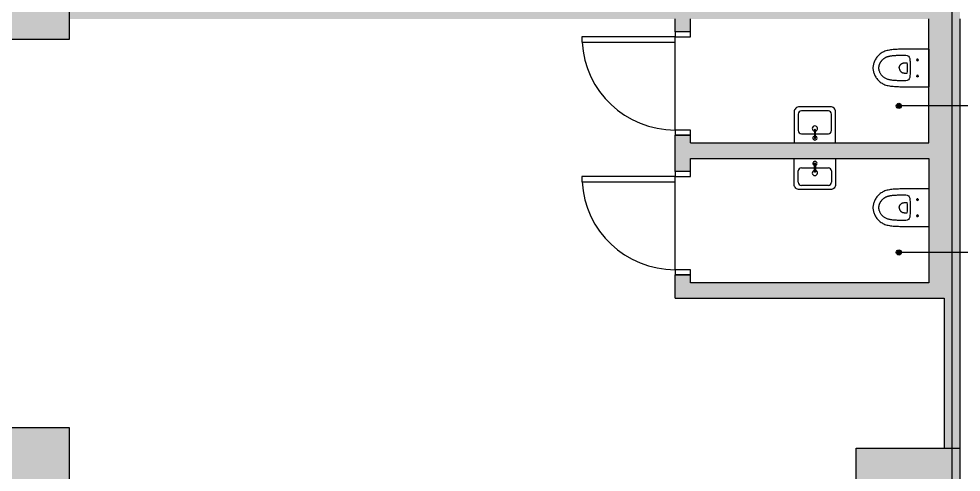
# Model space of a CAD drawing. Header units: centimetres. Extents: x 28733 to 98303, y -2883 to 8555.
# Drawn here: x 51711 to 52621, y 2045 to 2484 of the extents above; entities that cross this region are included whole.
import ezdxf

# ---------------------------------------------------------------- set-up
doc = ezdxf.new("R2010")
doc.units = ezdxf.units.CM
doc.header["$LTSCALE"] = 100
for name, color, linetype in [('A-ANNO-IDEN', 50, 'Continuous'), ('A-AREA', 102, 'Continuous'), ('A-DOOR', 193, 'Continuous'), ('A-FLOR-FIXT', 146, 'Continuous'), ('A-WALL', 134, 'Continuous'), ('A-WALL-HTCH', 8, 'Continuous'), ('S-CONC', 5, 'Continuous'), ('S-HTCH', 8, 'Continuous')]:
    doc.layers.add(name, color=color, linetype=linetype)

# ---------------------------------------------------------------- blocks, each defined once
blk = doc.blocks.new('KLOZET')
at = {"linetype": 'Continuous'}
for p, q in [((-14.81, 45.18), (-14.27, 46.03)), ((-14.27, 46.03), (-13.69, 46.84)), ((-13.69, 46.84), (-13.07, 47.6)), ((-13.07, 47.6), (-12.43, 48.31)), ((-12.43, 48.31), (-11.75, 48.97)), ((-11.75, 48.97), (-11.04, 49.6)), ((-11.04, 49.6), (-10.31, 50.18)), ((-10.31, 50.18), (-9.56, 50.72)), ((-9.56, 50.72), (-8.8, 51.22)), ((-8.8, 51.22), (-8.02, 51.67)), ((-8.02, 51.67), (-7.24, 52.08)), ((-6.99, 45.54), (-7.26, 45.33)), ((-7.24, 52.08), (-6.44, 52.46)), ((-6.71, 45.76), (-6.99, 45.54)), ((-6.42, 45.96), (-6.71, 45.76)), ((-6.44, 52.46), (-5.63, 52.79)), ((-6.13, 46.16), (-6.42, 45.96)), ((-5.82, 46.36), (-6.13, 46.16)), ((-5.51, 46.54), (-5.82, 46.36)), ((-5.63, 52.79), (-4.81, 53.09)), ((-5.2, 46.72), (-5.51, 46.54)), ((-4.89, 46.89), (-5.2, 46.72)), ((-4.57, 47.05), (-4.89, 46.89)), ((-4.81, 53.09), (-3.99, 53.34)), ((-4.25, 47.2), (-4.57, 47.05)), ((-3.93, 47.34), (-4.25, 47.2)), ((-3.99, 53.34), (-3.16, 53.55)), ((-3.6, 47.47), (-3.93, 47.34)), ((-3.28, 47.59), (-3.6, 47.47)), ((-2.97, 47.7), (-3.28, 47.59)), ((-3.16, 53.55), (-2.34, 53.71)), ((-2.65, 47.8), (-2.97, 47.7)), ((-2.35, 47.89), (-2.65, 47.8)), ((-2.06, 47.96), (-2.35, 47.89)), ((-2.34, 53.71), (-1.51, 53.83)), ((-1.77, 48.03), (-2.06, 47.96)), ((-1.5, 48.08), (-1.77, 48.03)), ((-1.51, 53.83), (-0.69, 53.89)), ((-1.23, 48.13), (-1.5, 48.08)), ((-0.97, 48.16), (-1.23, 48.13)), ((-0.71, 48.19), (-0.97, 48.16)), ((-0.47, 48.21), (-0.71, 48.19)), ((-0.69, 53.89), (0, 53.91)), ((-0.23, 48.22), (-0.47, 48.21)), ((0, 48.22), (-0.23, 48.22)), ((0, 53.91), (0.69, 53.89)), ((0.5, 48.21), (0, 48.22)), ((1.01, 48.16), (0.5, 48.21)), ((0.69, 53.89), (1.51, 53.83)), ((1.53, 48.07), (1.01, 48.16)), ((1.51, 53.83), (2.34, 53.71)), ((2.07, 47.96), (1.53, 48.07)), ((2.62, 47.81), (2.07, 47.96)), ((2.34, 53.71), (3.16, 53.55)), ((3.18, 47.63), (2.62, 47.81)), ((3.16, 53.55), (3.99, 53.34)), ((3.74, 47.42), (3.18, 47.63)), ((4.31, 47.17), (3.74, 47.42)), ((3.99, 53.34), (4.81, 53.09)), ((4.87, 46.9), (4.31, 47.17)), ((4.81, 53.09), (5.63, 52.79)), ((5.42, 46.6), (4.87, 46.9)), ((5.96, 46.27), (5.42, 46.6)), ((5.63, 52.79), (6.44, 52.46)), ((6.49, 45.92), (5.96, 46.27)), ((6.44, 52.46), (7.24, 52.08)), ((7.01, 45.53), (6.49, 45.92)), ((7.51, 45.12), (7.01, 45.53)), ((7.24, 52.08), (8.02, 51.67)), ((8.02, 51.67), (8.8, 51.22)), ((8.8, 51.22), (9.56, 50.72)), ((9.56, 50.72), (10.31, 50.18)), ((10.31, 50.18), (11.04, 49.6)), ((11.04, 49.6), (11.75, 48.97)), ((11.75, 48.97), (12.43, 48.31)), ((12.43, 48.31), (13.07, 47.6)), ((13.07, 47.6), (13.69, 46.84)), ((13.69, 46.84), (14.27, 46.03)), ((14.27, 46.03), (14.81, 45.18)), ((-17.61, 35.73), (-17.46, 36.91)), ((-17.46, 36.91), (-17.27, 38.06)), ((-17.27, 38.06), (-17.05, 39.19)), ((-17.05, 39.19), (-16.79, 40.28)), ((-16.79, 40.28), (-16.49, 41.34)), ((-16.49, 41.34), (-16.14, 42.36)), ((-16.14, 42.36), (-15.75, 43.34)), ((-15.75, 43.34), (-15.3, 44.28)), ((-15.3, 44.28), (-14.81, 45.18)), ((-11.69, 36.75), (-11.77, 36.22)), ((-11.61, 37.25), (-11.69, 36.75)), ((-11.52, 37.73), (-11.61, 37.25)), ((-11.42, 38.19), (-11.52, 37.73)), ((-11.32, 38.62), (-11.42, 38.19)), ((-11.22, 39.04), (-11.32, 38.62)), ((-11.11, 39.43), (-11.22, 39.04)), ((-10.99, 39.8), (-11.11, 39.43)), ((-10.87, 40.16), (-10.99, 39.8)), ((-10.75, 40.49), (-10.87, 40.16)), ((-10.63, 40.81), (-10.75, 40.49)), ((-10.5, 41.11), (-10.63, 40.81)), ((-10.36, 41.4), (-10.5, 41.11)), ((-10.22, 41.69), (-10.36, 41.4)), ((-10.08, 41.96), (-10.22, 41.69)), ((-9.93, 42.23), (-10.08, 41.96)), ((-9.77, 42.49), (-9.93, 42.23)), ((-9.61, 42.75), (-9.77, 42.49)), ((-9.44, 43), (-9.61, 42.75)), ((-9.26, 43.24), (-9.44, 43)), ((-9.08, 43.48), (-9.26, 43.24)), ((-8.88, 43.72), (-9.08, 43.48)), ((-8.68, 43.96), (-8.88, 43.72)), ((-8.47, 44.19), (-8.68, 43.96)), ((-8.25, 44.43), (-8.47, 44.19)), ((-8.02, 44.66), (-8.25, 44.43)), ((-7.78, 44.88), (-8.02, 44.66)), ((-7.53, 45.11), (-7.78, 44.88)), ((-7.26, 45.33), (-7.53, 45.11)), ((7.99, 44.68), (7.51, 45.12)), ((8.44, 44.22), (7.99, 44.68)), ((8.87, 43.74), (8.44, 44.22)), ((9.27, 43.23), (8.87, 43.74)), ((9.64, 42.7), (9.27, 43.23)), ((9.98, 42.14), (9.64, 42.7)), ((10.29, 41.55), (9.98, 42.14)), ((10.57, 40.94), (10.29, 41.55)), ((10.82, 40.29), (10.57, 40.94)), ((11.05, 39.61), (10.82, 40.29)), ((11.25, 38.9), (11.05, 39.61)), ((11.43, 38.16), (11.25, 38.9)), ((11.58, 37.39), (11.43, 38.16)), ((11.72, 36.58), (11.58, 37.39)), ((11.84, 35.74), (11.72, 36.58)), ((14.81, 45.18), (15.3, 44.28)), ((15.3, 44.28), (15.75, 43.34)), ((15.75, 43.34), (16.14, 42.36)), ((16.14, 42.36), (16.49, 41.34)), ((16.49, 41.34), (16.79, 40.28)), ((16.79, 40.28), (17.05, 39.19)), ((17.05, 39.19), (17.27, 38.06)), ((17.27, 38.06), (17.46, 36.91)), ((17.46, 36.91), (17.61, 35.73)), ((-18.11, 26.6), (-18.08, 28)), ((-18.08, 28), (-18.03, 29.37)), ((-18.03, 29.37), (-17.98, 30.7)), ((-17.98, 30.7), (-17.91, 32)), ((-17.91, 32), (-17.83, 33.28)), ((-17.83, 33.28), (-17.73, 34.52)), ((-17.73, 34.52), (-17.61, 35.73)), ((-12.35, 27.92), (-12.37, 27.04)), ((-12.32, 28.77), (-12.35, 27.92)), ((-12.29, 29.59), (-12.32, 28.77)), ((-12.26, 30.38), (-12.29, 29.59)), ((-12.23, 31.13), (-12.26, 30.38)), ((-12.19, 31.86), (-12.23, 31.13)), ((-12.14, 32.56), (-12.19, 31.86)), ((-12.09, 33.24), (-12.14, 32.56)), ((-12.04, 33.89), (-12.09, 33.24)), ((-11.98, 34.51), (-12.04, 33.89)), ((-11.92, 35.1), (-11.98, 34.51)), ((-11.85, 35.68), (-11.92, 35.1)), ((-11.77, 36.22), (-11.85, 35.68)), ((-3.06, 27.44), (-3.31, 27.23)), ((-2.8, 27.64), (-3.06, 27.44)), ((-2.52, 27.82), (-2.8, 27.64)), ((-2.23, 27.98), (-2.52, 27.82)), ((-1.93, 28.12), (-2.23, 27.98)), ((-1.63, 28.24), (-1.93, 28.12)), ((-1.31, 28.35), (-1.63, 28.24)), ((-0.99, 28.42), (-1.31, 28.35)), ((-0.66, 28.48), (-0.99, 28.42)), ((-0.33, 28.51), (-0.66, 28.48)), ((0, 28.52), (-0.33, 28.51)), ((0, 28.52), (0.33, 28.51)), ((0.33, 28.51), (0.66, 28.48)), ((0.66, 28.48), (0.99, 28.42)), ((0.99, 28.42), (1.31, 28.34)), ((1.31, 28.34), (1.63, 28.24)), ((1.63, 28.24), (1.94, 28.12)), ((1.94, 28.12), (2.24, 27.98)), ((2.24, 27.98), (2.53, 27.82)), ((2.53, 27.82), (2.8, 27.64)), ((2.8, 27.64), (3.07, 27.44)), ((3.07, 27.44), (3.31, 27.22)), ((11.94, 34.87), (11.84, 35.74)), ((12.03, 33.98), (11.94, 34.87)), ((12.11, 33.06), (12.03, 33.98)), ((12.17, 32.12), (12.11, 33.06)), ((12.23, 31.16), (12.17, 32.12)), ((12.27, 30.19), (12.23, 31.16)), ((12.31, 29.17), (12.27, 30.19)), ((12.34, 28.11), (12.31, 29.17)), ((12.37, 27.02), (12.34, 28.11)), ((17.61, 35.73), (17.73, 34.52)), ((17.73, 34.52), (17.83, 33.28)), ((17.83, 33.28), (17.91, 32)), ((17.91, 32), (17.98, 30.7)), ((17.98, 30.7), (18.03, 29.37)), ((18.03, 29.37), (18.08, 28)), ((18.08, 28), (18.11, 26.6)), ((-18.21, 17.38), (-18.19, 20.63)), ((-18.19, 20.63), (-18.17, 22.18)), ((-18.17, 22.18), (-18.16, 23.7)), ((-18.16, 23.7), (-18.14, 25.17)), ((-18.14, 25.17), (-18.11, 26.6)), ((-12.43, 23.21), (-12.44, 22.17)), ((-12.42, 24.22), (-12.43, 23.21)), ((-12.4, 25.19), (-12.42, 24.22)), ((-12.39, 26.14), (-12.4, 25.19)), ((-12.37, 27.04), (-12.39, 26.14)), ((-9.17, 18.44), (-8.15, 18.32)), ((-8.15, 18.32), (-7.14, 18.22)), ((-7.14, 18.22), (-6.12, 18.13)), ((-4.86, 23.9), (-4.87, 23.51)), ((-4.87, 23.51), (-4.85, 20.77)), ((-4.83, 24.28), (-4.86, 23.9)), ((-4.77, 24.65), (-4.83, 24.28)), ((-4.68, 24.99), (-4.77, 24.65)), ((-4.57, 25.33), (-4.68, 24.99)), ((-4.44, 25.64), (-4.57, 25.33)), ((-4.3, 25.94), (-4.44, 25.64)), ((-4.13, 26.23), (-4.3, 25.94)), ((-3.95, 26.5), (-4.13, 26.23)), ((-3.75, 26.76), (-3.95, 26.5)), ((-3.85, 20.77), (-2.1, 20.76)), ((-3.54, 27), (-3.75, 26.76)), ((-3.31, 27.23), (-3.54, 27)), ((-2.1, 20.76), (-0.41, 20.76)), ((-0.41, 20.76), (1.67, 20.76)), ((1.67, 20.76), (3.41, 20.76)), ((3.31, 27.22), (3.55, 26.99)), ((3.41, 20.76), (3.85, 20.77)), ((3.55, 26.99), (3.76, 26.75)), ((3.76, 26.75), (3.96, 26.49)), ((3.96, 26.49), (4.14, 26.21)), ((4.14, 26.21), (4.31, 25.92)), ((4.31, 25.92), (4.45, 25.62)), ((4.45, 25.62), (4.58, 25.3)), ((4.58, 25.3), (4.69, 24.97)), ((4.69, 24.97), (4.77, 24.62)), ((4.77, 24.62), (4.83, 24.26)), ((4.83, 24.26), (4.86, 23.88)), ((4.87, 23.49), (4.85, 20.77)), ((4.86, 23.88), (4.87, 23.49)), ((6.12, 18.13), (7.14, 18.22)), ((7.14, 18.22), (8.15, 18.32)), ((8.15, 18.32), (9.17, 18.44)), ((12.39, 25.87), (12.37, 27.02)), ((12.41, 24.68), (12.39, 25.87)), ((12.43, 23.45), (12.41, 24.68)), ((12.44, 22.17), (12.43, 23.45)), ((18.11, 26.6), (18.14, 25.17)), ((18.14, 25.17), (18.16, 23.7)), ((18.16, 23.7), (18.17, 22.18)), ((18.17, 22.18), (18.19, 20.63)), ((18.19, 20.63), (18.21, 17.38)), ((-18.25, 0), (-18.23, 12.14)), ((-18.23, 12.14), (-18.21, 17.38)), ((-6.12, 18.13), (-5.1, 18.05)), ((-5.1, 18.05), (-4.08, 17.99)), ((-4.08, 17.99), (-3.06, 17.94)), ((-3.06, 17.94), (-2.04, 17.9)), ((-2.04, 17.9), (-1.02, 17.88)), ((-1.02, 17.88), (0, 17.88)), ((0, 17.88), (1.02, 17.88)), ((1.02, 17.88), (2.04, 17.9)), ((2.04, 17.9), (3.06, 17.94)), ((3.06, 17.94), (4.08, 17.99)), ((4.08, 17.99), (5.1, 18.05)), ((5.1, 18.05), (6.12, 18.13)), ((18.21, 17.38), (18.22, 13.94)), ((18.22, 13.94), (18.25, 0)), ((-18.25, 0), (18.25, 0))]:
    blk.add_line(p, q, dxfattribs=at)
at = {"lineweight": 0}
for p, q in [((-3.85, 20.77), (-4.85, 20.77)), ((3.85, 20.77), (4.85, 20.77))]:
    blk.add_line(p, q, dxfattribs=at)
at = {"ltscale": 3}
for p, q in [((-6.47, 10.9), (-9.03, 10.9)), ((-7.75, 12.18), (-7.75, 9.62)), ((9.03, 10.9), (6.47, 10.9)), ((7.75, 12.18), (7.75, 9.62))]:
    blk.add_line(p, q, dxfattribs=at)
at = {"linetype": 'Continuous'}
for centre in [(-7.75, 10.9), (7.75, 10.9)]:
    blk.add_circle(centre, 0.75, dxfattribs=at)
for centre, start, end in [((-8.71, 22.13), 179.50209, 262.9898), ((8.71, 22.13), 277.00954, 0.5028)]:
    blk.add_arc(centre, 3.72, start, end, dxfattribs=at)
blk = doc.blocks.new('KAPI_100')
at = {"layer": 'A-DOOR'}
blk.add_line((5, 15), (95, 15), dxfattribs=at)
blk.add_lwpolyline([(95, 15), (95, 105), (90, 105), (90, 15)], dxfattribs=at)
for points in [[(0, 0), (5, 0), (5, 15), (0, 15)], [(95, 0), (100, 0), (100, 15), (95, 15)]]:
    blk.add_lwpolyline(points, close=True, dxfattribs=at)
blk.add_arc((95, 15), 90, 93.18474, 180, dxfattribs=at)

msp = doc.modelspace()

# ---------------------------------------------------------------- hatches: boundary and pattern name
at = {"layer": 'A-ANNO-IDEN'}
h = msp.add_hatch(color=256, dxfattribs=at)
h.dxf.hatch_style = 1
edge = h.paths.add_edge_path()
edge.add_arc((52560.62, 2399.46), 2.5, 180, 540)
h = msp.add_hatch(color=256, dxfattribs=at)
h.dxf.hatch_style = 1
edge = h.paths.add_edge_path()
edge.add_arc((52560.62, 2257.82), 2.5, 180, 540)
at = {"layer": 'A-WALL-HTCH'}
h = msp.add_hatch(dxfattribs=at)
h.set_pattern_fill('DASH', color=256)
h.set_pattern_definition([(0, (47244.2896, 54361.0323), (3.175, 3.175), [3.175, -3.175])])
edge = h.paths.add_edge_path()
edge.add_spline(control_points=[(52302.01, 2498.59), (52302.01, 2498.59), (52302.01, 2498.59), (52302.01, 2498.59)], knot_values=[0.399984, 0.399984, 0.399984, 0.399984, 0.4, 0.4, 0.4, 0.4], degree=3, periodic=0)
edge.add_spline(control_points=[(52302.01, 2498.59), (52302.01, 2498.59), (52302.01, 2498.59), (52283.39, 2498.59), (52283.39, 2498.59)], knot_values=[0.4, 0.4, 0.4, 0.4, 0.45, 0.5, 0.5, 0.5, 0.5], degree=3, periodic=0)
edge.add_spline(control_points=[(52283.39, 2498.59), (52283.39, 2498.59), (52283.39, 2498.59), (52264.76, 2498.59), (52264.76, 2498.59), (52264.76, 2498.59), (52264.76, 2498.59), (52264.76, 2498.59)], knot_values=[0.500001, 0.500001, 0.500001, 0.500001, 0.55, 0.6, 0.6, 0.6, 0.601286, 0.601286, 0.601286, 0.601286], degree=3, periodic=0)
edge.add_line((52267.06, 2498.59), (52203.83, 2498.59))
edge.add_spline(control_points=[(52195.42, 2498.59), (52195.42, 2498.58), (52195.42, 2498.57), (52195.42, 2498.57), (52195.42, 2498.57), (52203.83, 2498.57), (52203.83, 2498.57), (52203.83, 2498.57), (52203.83, 2498.57), (52203.83, 2500.32), (52203.83, 2500.32), (52203.83, 2500.32)], knot_values=[0.66667, 0.66667, 0.66667, 0.66667, 0.678686, 0.678686, 0.678686, 0.762019, 0.845353, 0.845353, 0.845353, 0.928686, 1.012016, 1.012016, 1.012016, 1.012016], degree=3, periodic=0)
edge.add_line((52198.16, 2498.57), (52121.28, 2498.57))
edge.add_spline(control_points=[(52123.54, 2498.59), (52123.54, 2498.58), (52123.54, 2498.57), (52123.54, 2498.57), (52123.54, 2498.57), (52115.12, 2498.57), (52115.12, 2498.57), (52115.12, 2498.57), (52115.12, 2498.57), (52115.12, 2500.32), (52115.12, 2500.32), (52115.12, 2500.32)], knot_values=[0.66667, 0.66667, 0.66667, 0.66667, 0.678686, 0.678686, 0.678686, 0.762019, 0.845353, 0.845353, 0.845353, 0.928686, 1.012016, 1.012016, 1.012016, 1.012016], degree=3, periodic=0)
edge.add_line((52115.12, 2498.57), (51759.48, 2498.59))
edge.add_line((51759.48, 2498.59), (51759.48, 2483.59))
edge.add_line((51759.48, 2483.59), (52344.48, 2483.59))
edge.add_line((52344.48, 2483.59), (52344.48, 2471.09))
edge.add_line((52344.48, 2471.09), (52359.48, 2471.09))
edge.add_line((52359.48, 2471.09), (52359.48, 2483.59))
edge.add_line((52359.48, 2483.59), (52519.48, 2483.59))
edge.add_line((52519.48, 2483.59), (52519.48, 2498.59))
edge.add_line((52519.48, 2498.59), (52302.01, 2498.59))
h = msp.add_hatch(dxfattribs=at)
h.set_pattern_fill('DASH', color=256)
h.set_pattern_definition([(0, (47244.2896, 54356.0323), (3.175, 3.175), [3.175, -3.175])])
h.paths.add_polyline_path([(52619.48, 2483.59), (52589.48, 2483.59), (52589.48, 2363.59), (52359.48, 2363.59), (52359.48, 2371.09), (52344.48, 2371.09), (52344.48, 2336.09), (52359.48, 2336.09), (52359.48, 2348.59), (52589.48, 2348.59), (52589.48, 2228.59), (52359.48, 2228.59), (52359.48, 2236.09), (52344.48, 2236.09), (52344.48, 2213.59), (52604.48, 2213.59), (52604.48, 2063.59), (52619.48, 2063.59), (52619.48, 2218.59)])
at = {"layer": 'S-HTCH'}
h = msp.add_hatch(dxfattribs=at)
h.set_pattern_fill('ANSI33', color=256)
h.set_pattern_definition([(45, (47244.2896, 5721.5606), (-4.490128, 4.490128), []), (45, (47248.78, 5721.5606), (-4.490128, 4.490128), [3.175, -1.5875])])
h.paths.add_polyline_path([(51759.48, 2938.59), (51699.48, 2938.59), (51699.48, 3038.59), (51759.48, 3038.59)])
h.paths.add_polyline_path([(50839.48, 2958.59), (50839.48, 3018.59), (50939.48, 3018.59), (50939.48, 2958.59)])
h.paths.add_polyline_path([(52519.48, 2958.59), (52519.48, 3018.59), (52619.48, 3018.59), (52619.48, 2958.59)])
h.paths.add_polyline_path([(51759.48, 1988.59), (51699.48, 1988.59), (51699.48, 2088.59), (51759.48, 2088.59)])
h.paths.add_polyline_path([(51759.48, 2463.59), (51699.48, 2463.59), (51699.48, 2563.59), (51759.48, 2563.59)])
h.paths.add_polyline_path([(51759.48, 3888.59), (51699.48, 3888.59), (51699.48, 3988.59), (51759.48, 3988.59)])
h.paths.add_polyline_path([(51759.48, 4363.59), (51699.48, 4363.59), (51699.48, 4463.59), (51759.48, 4463.59)])
h.paths.add_polyline_path([(51759.48, 4838.59), (51699.48, 4838.59), (51699.48, 4938.59), (51759.48, 4938.59)])
h.paths.add_polyline_path([(51759.48, 5788.59), (51699.48, 5788.59), (51699.48, 5888.59), (51759.48, 5888.59)])
h.paths.add_polyline_path([(51759.48, 6263.59), (51699.48, 6263.59), (51699.48, 6363.59), (51759.48, 6363.59)])
h.paths.add_polyline_path([(51759.48, 6738.59), (51699.48, 6738.59), (51699.48, 6838.59), (51759.48, 6838.59)])
h.paths.add_polyline_path([(50839.48, 1518.59), (50839.48, 1578.59), (50939.48, 1578.59), (50939.48, 1518.59)])
h.paths.add_polyline_path([(51679.48, 1518.59), (51679.48, 1578.59), (51779.48, 1578.59), (51779.48, 1518.59)])
h.paths.add_polyline_path([(52519.48, 1518.59), (52519.48, 1578.59), (52619.48, 1578.59), (52619.48, 1518.59)])
h.paths.add_polyline_path([(50839.48, 2008.59), (50839.48, 2068.59), (50939.48, 2068.59), (50939.48, 2008.59)])
h.paths.add_polyline_path([(52519.48, 2008.59), (52519.48, 2068.59), (52619.48, 2068.59), (52619.48, 2008.59)])
h.paths.add_polyline_path([(50839.48, 2483.59), (50839.48, 2543.59), (50939.48, 2543.59), (50939.48, 2483.59)])
h.paths.add_polyline_path([(52519.48, 2483.59), (52519.48, 2543.59), (52619.48, 2543.59), (52619.48, 2483.59)])
h.paths.add_polyline_path([(50839.48, 3433.59), (50839.48, 3493.59), (50939.48, 3493.59), (50939.48, 3433.59)])
h.paths.add_polyline_path([(51679.48, 3433.59), (51679.48, 3493.59), (51779.48, 3493.59), (51779.48, 3433.59)])
h.paths.add_polyline_path([(52519.48, 3433.59), (52519.48, 3493.59), (52619.48, 3493.59), (52619.48, 3433.59)])
h.paths.add_polyline_path([(50839.48, 3908.59), (50839.48, 3968.59), (50939.48, 3968.59), (50939.48, 3908.59)])
h.paths.add_polyline_path([(52519.48, 3908.59), (52519.48, 3968.59), (52619.48, 3968.59), (52619.48, 3908.59)])
h.paths.add_polyline_path([(50839.48, 4383.59), (50839.48, 4443.59), (50939.48, 4443.59), (50939.48, 4383.59)])
h.paths.add_polyline_path([(52519.48, 4383.59), (52519.48, 4443.59), (52619.48, 4443.59), (52619.48, 4383.59)])
h.paths.add_polyline_path([(50839.48, 4858.59), (50839.48, 4918.59), (50939.48, 4918.59), (50939.48, 4858.59)])
h.paths.add_polyline_path([(52519.48, 4858.59), (52519.48, 4918.59), (52619.48, 4918.59), (52619.48, 4858.59)])
h.paths.add_polyline_path([(50839.48, 5333.59), (50839.48, 5393.59), (50939.48, 5393.59), (50939.48, 5333.59)])
h.paths.add_polyline_path([(51679.48, 5333.59), (51679.48, 5393.59), (51779.48, 5393.59), (51779.48, 5333.59)])
h.paths.add_polyline_path([(52519.48, 5333.59), (52519.48, 5393.59), (52619.48, 5393.59), (52619.48, 5333.59)])
h.paths.add_polyline_path([(50839.48, 5808.59), (50839.48, 5868.59), (50939.48, 5868.59), (50939.48, 5808.59)])
h.paths.add_polyline_path([(52519.48, 5808.59), (52519.48, 5868.59), (52619.48, 5868.59), (52619.48, 5808.59)])
h.paths.add_polyline_path([(50839.48, 6283.59), (50839.48, 6343.59), (50939.48, 6343.59), (50939.48, 6283.59)])
h.paths.add_polyline_path([(52519.48, 6283.59), (52519.48, 6343.59), (52619.48, 6343.59), (52619.48, 6283.59)])
h.paths.add_polyline_path([(50839.48, 6758.59), (50839.48, 6818.59), (50939.48, 6818.59), (50939.48, 6758.59)])
h.paths.add_polyline_path([(52519.48, 6758.59), (52519.48, 6818.59), (52619.48, 6818.59), (52619.48, 6758.59)])
h.paths.add_polyline_path([(50839.48, 7248.59), (50839.48, 7308.59), (50939.48, 7308.59), (50939.48, 7248.59)])
h.paths.add_polyline_path([(51679.48, 7248.59), (51679.48, 7308.59), (51779.48, 7308.59), (51779.48, 7248.59)])
h.paths.add_polyline_path([(52519.48, 7248.59), (52519.48, 7308.59), (52619.48, 7308.59), (52619.48, 7248.59)])

# ---------------------------------------------------------------- linework, layer by layer
at = {"layer": 'A-ANNO-IDEN'}
for points in [[(52711.88, 2399.46), (52563.12, 2399.46)], [(52711.88, 2257.82), (52563.12, 2257.82)]]:
    msp.add_lwpolyline(points, dxfattribs=at)
for centre in [(52560.62, 2399.46), (52560.62, 2257.82)]:
    msp.add_circle(centre, 2.5, dxfattribs=at)
at = {"layer": 'A-AREA'}
for points in [[(52611.98, 1508.59), (52611.98, 3418.59), (70734.48, 3418.59), (70734.48, 2981.09), (63779.48, 2981.09), (63779.23, 1508.59), (63516.98, 1508.59), (63516.98, 2981.09), (58079.48, 2981.09), (58079.48, 1508.59), (56279.48, 1508.59), (56279.48, 2981.09), (52979.48, 2981.09), (52979.48, 1508.59)], [(50829.48, 1508.59), (52611.98, 1508.59), (52611.98, 2491.09), (50829.48, 2491.09)]]:
    msp.add_lwpolyline(points, close=True, dxfattribs=at)
at = {"layer": 'A-FLOR-FIXT'}
for p, q in [((52492.48, 2394.59), (52466.48, 2394.59)), ((52463.48, 2391.59), (52463.48, 2375.59)), ((52495.48, 2375.59), (52495.48, 2391.59)), ((52466.48, 2372.59), (52479.04, 2372.59)), ((52480.04, 2372.59), (52492.48, 2372.59)), ((52466.48, 2339.59), (52479.04, 2339.59)), ((52480.04, 2339.59), (52492.48, 2339.59)), ((52463.48, 2325.59), (52463.48, 2336.59)), ((52495.48, 2336.59), (52495.48, 2325.59)), ((52492.48, 2322.59), (52466.48, 2322.59))]:
    msp.add_line(p, q, dxfattribs=at)
for points in [[(52499.48, 2363.59), (52499.48, 2393.59, 0.414214), (52494.48, 2398.59), (52464.48, 2398.59, 0.414214), (52459.48, 2393.59), (52459.48, 2363.59)], [(52480.04, 2368.37), (52480.04, 2376.37, 1), (52479.04, 2376.37), (52479.04, 2368.37, 1)], [(52499.48, 2348.59), (52499.48, 2323.59, -0.414214), (52494.48, 2318.59), (52464.48, 2318.59, -0.414214), (52459.48, 2323.59), (52459.48, 2348.59)], [(52480.04, 2343.82), (52480.04, 2335.82, -1), (52479.04, 2335.82), (52479.04, 2343.82, -1)]]:
    msp.add_lwpolyline(points, format="xyb", close=True, dxfattribs=at)
for centre, radius, start, end in [((52466.48, 2391.59), 3, 90, 180), ((52492.48, 2391.59), 3, 0, 90), ((52466.48, 2375.59), 3, 180, 270), ((52479.48, 2377.59), 2.5, 283.01407, 259.93241), ((52492.48, 2375.59), 3, 270, 0), ((52479.54, 2368.37), 2, 104.47751, 75.52249), ((52466.48, 2336.59), 3, 90, 180), ((52479.54, 2343.82), 2, 284.47751, 255.52249), ((52492.48, 2336.59), 3, 0, 90), ((52479.48, 2334.59), 2.5, 100.06759, 76.98593), ((52466.48, 2325.59), 3, 180, 270), ((52492.48, 2325.59), 3, 270, 0)]:
    msp.add_arc(centre, radius, start, end, dxfattribs=at)
at = {"layer": 'A-WALL'}
for p, q in [((52344.48, 2471.09), (52344.48, 2483.59)), ((52359.48, 2471.09), (52359.48, 2483.59)), ((52589.48, 2363.59), (52589.48, 2483.59)), ((52619.48, 2483.59), (52619.48, 2213.59)), ((52359.48, 2471.09), (52344.48, 2471.09)), ((52344.48, 2336.09), (52344.48, 2371.09)), ((52359.48, 2371.09), (52344.48, 2371.09)), ((52359.48, 2363.59), (52359.48, 2371.09)), ((52359.48, 2363.59), (52589.48, 2363.59)), ((52359.48, 2336.09), (52359.48, 2348.59)), ((52359.48, 2336.09), (52344.48, 2336.09)), ((52344.48, 2213.59), (52344.48, 2236.09)), ((52359.48, 2236.09), (52344.48, 2236.09)), ((52359.48, 2228.59), (52359.48, 2236.09))]:
    msp.add_line(p, q, dxfattribs=at)
for points in [[(52359.48, 2348.59), (52589.48, 2348.59), (52589.48, 2228.59), (52359.48, 2228.59)], [(52344.48, 2213.59), (52604.48, 2213.59), (52604.48, 2068.59)], [(52619.48, 2213.59), (52619.48, 2068.59)]]:
    msp.add_lwpolyline(points, dxfattribs=at)
at = {"layer": 'S-CONC'}
for points in [[(51759.48, 2463.59), (51699.48, 2463.59), (51699.48, 2563.59), (51759.48, 2563.59)], [(51759.48, 1988.59), (51699.48, 1988.59), (51699.48, 2088.59), (51759.48, 2088.59)], [(52519.48, 2008.59), (52519.48, 2068.59), (52619.48, 2068.59), (52619.48, 2008.59)]]:
    msp.add_lwpolyline(points, close=True, dxfattribs=at)

# ---------------------------------------------------------------- block references
at = {"layer": 'A-DOOR', "rotation": 90.00000000000003}
for p in [(52359.48, 2371.09), (52359.48, 2236.09)]:
    msp.add_blockref('KAPI_100', p, dxfattribs=at)
at = {"layer": 'A-FLOR-FIXT', "xscale": -1, "rotation": 90}
for p in [(52589.48, 2436.09), (52589.48, 2301.09)]:
    msp.add_blockref('KLOZET', p, dxfattribs=at)

doc.saveas('drawing.dxf')
